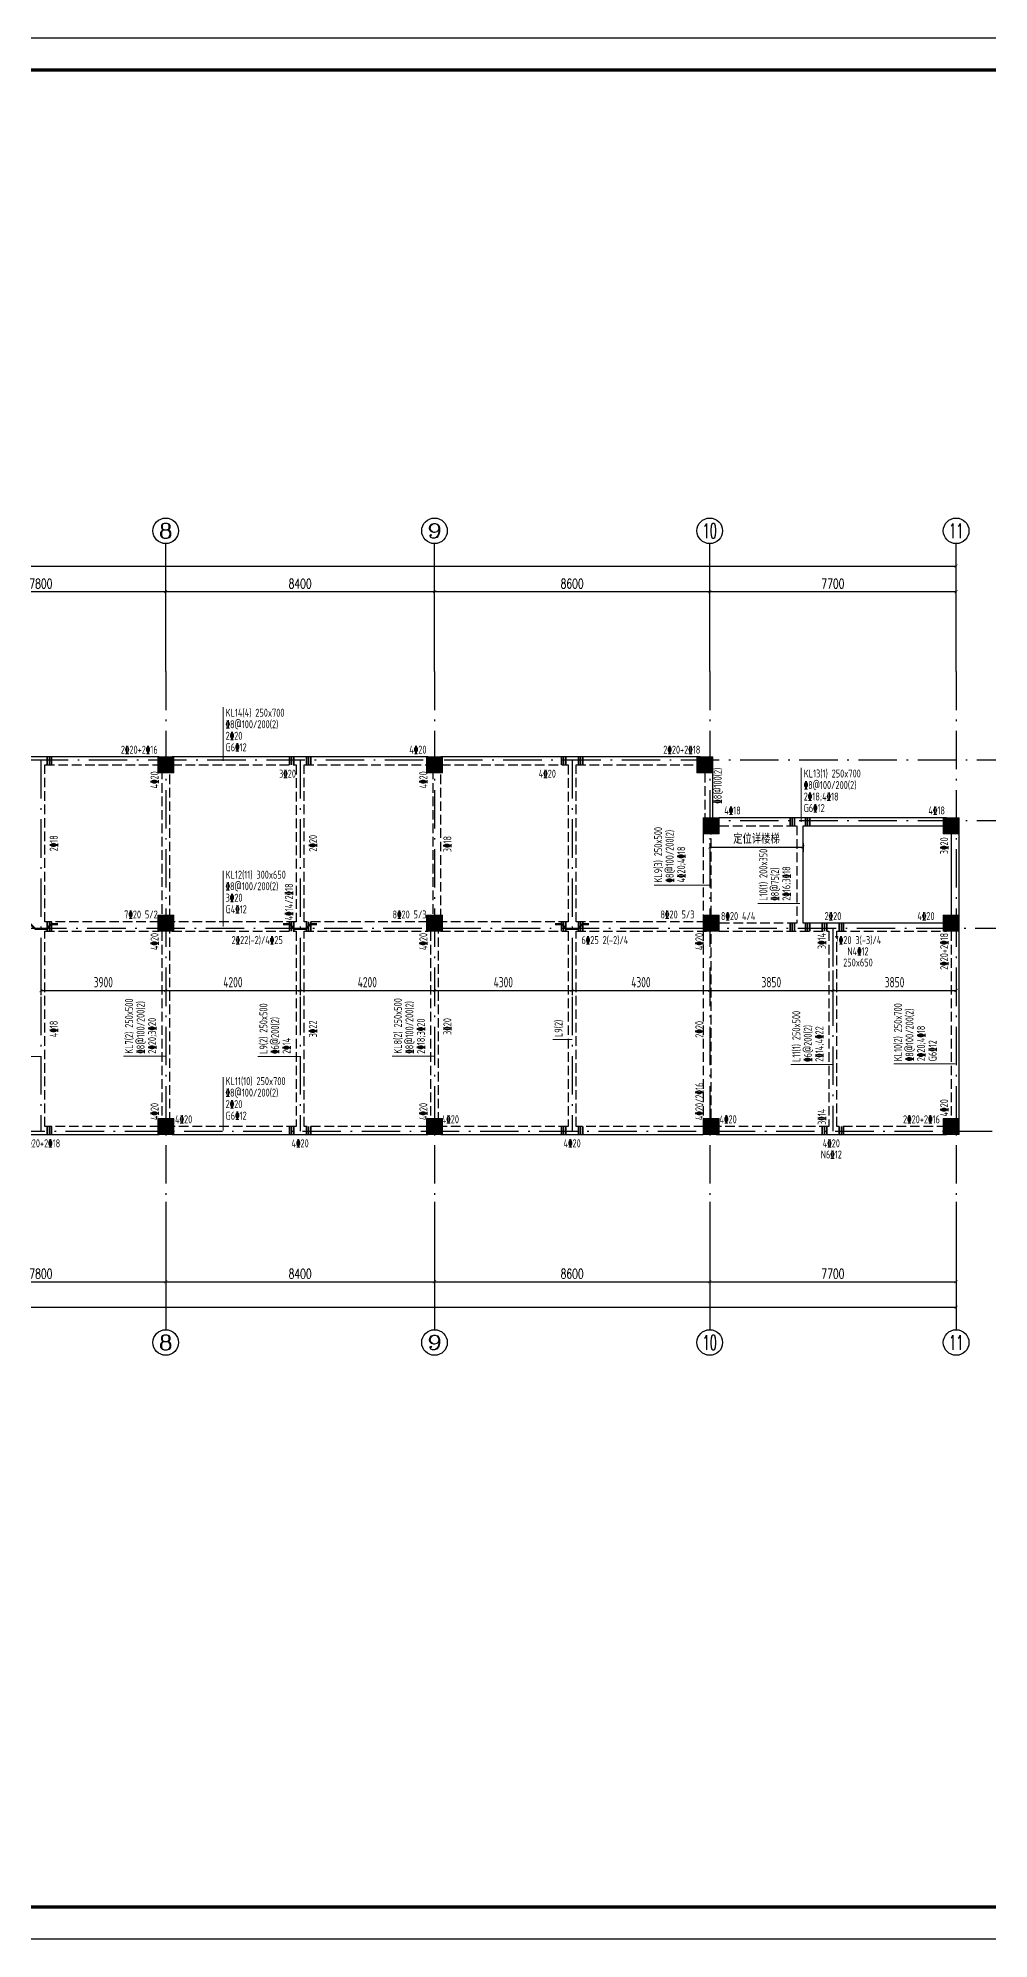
# Model space of a CAD drawing. Extents: x 169490 to 7584583, y -2399407 to 1374371.
# Drawn here: x 779630 to 809346, y 635804 to 695204 of the extents above; entities that cross this region are included whole.
import ezdxf
from ezdxf.enums import TextEntityAlignment as Align

# ---------------------------------------------------------------- set-up
doc = ezdxf.new("R2010")
doc.units = 0
doc.header["$LTSCALE"] = 100
doc.linetypes.add('D3轴线点划线', pattern=[18.5, 12, -3, 0.5, -3])
doc.linetypes.add('H3普通虚线', pattern=[4.2, 3, -1.2])
doc.layers.get('0').update_dxf_attribs({"linetype": 'CONTINUOUS'})
doc.layers.get('DEFPOINTS').update_dxf_attribs({"linetype": 'CONTINUOUS'})
for name, color, linetype in [('AXIS', 3, 'CONTINUOUS'), ('AXIS_TEXT', 4, 'CONTINUOUS'), ('C-AXIS(轴号)', 3, 'CONTINUOUS'), ('C-AXIS-T(字)', 7, 'CONTINUOUS'), ('C-DOTE', 8, 'D3轴线点划线'), ('S-BEAM-LINE1', 4, 'CONTINUOUS'), ('S-BEAM-LINE2', 4, 'H3普通虚线'), ('S-COLU-HATCH', 251, 'CONTINUOUS'), ('S-SLAB-DIM', 92, 'CONTINUOUS'), ('图框', 140, 'CONTINUOUS')]:
    doc.layers.add(name, color=color, linetype=linetype)
for name, color, linetype, lineweight in [('S-COLU-LINE1', 6, 'CONTINUOUS', 18), ('梁原位标注', 7, 'CONTINUOUS', 18), ('梁标注引线', 2, 'CONTINUOUS', 18), ('梁附加吊筋', 1, 'CONTINUOUS', 50), ('梁附加箍筋', 1, 'CONTINUOUS', 35)]:
    doc.layers.add(name, color=color, linetype=linetype, lineweight=lineweight)
doc.styles.add('_TCH_AXIS', font='COMPLEX', dxfattribs={"bigfont": 'GBCBIG'})
doc.styles.add('_TCH_DIM_T3', font='SIMPLEX.shx', dxfattribs={"width": 0.705882, "bigfont": 'GBCBIG.shx'})
doc.styles.add('BW_Rein', font='Tssdeng.shx', dxfattribs={"width": 0.7, "bigfont": 'hztxt.shx'})
doc.styles.add('COMPLEX', font='COMPLEX')
doc.styles.add('TSSD_Dimension', font='Tssdeng.shx', dxfattribs={"width": 0.7, "bigfont": 'tssdchn.shx'})
doc.dimstyles.new('_TCH_ARCH&&100', dxfattribs={"dimtxt": 297.5, "dimasz": 100, "dimexe": 250, "dimexo": 300, "dimgap": 100, "dimtad": 1, "dimdec": 0, "dimzin": 0, "dimdsep": 46, "dimtxsty": '_TCH_DIM_T3', "dimblk": 'ARCHTICK', "dimcen": 0.09, "dimclrt": 7, "dimazin": 2, "dimtfac": 1, "dimtdec": 0, "dimtix": 1, "dimtmove": 2, "dimatfit": 3, "dimfxl": 1, "dimtolj": 1, "dimtzin": 0, "dimarcsym": 0})
doc.dimstyles.new('TSSD_100_100$0', dxfattribs={"dimtxt": 320, "dimasz": 100, "dimexe": 150, "dimexo": 150, "dimgap": 100, "dimtad": 1, "dimdec": 0, "dimzin": 0, "dimdsep": 46, "dimtxsty": 'TSSD_Dimension', "dimblk": 'ARCHTICK', "dimcen": 0, "dimclrt": 7, "dimadec": 1, "dimazin": 0, "dimtfac": 1, "dimtdec": 0, "dimtix": 1, "dimtmove": 2, "dimatfit": 3, "dimldrblk": '_TSDBK', "dimfxl": 1, "dimtolj": 1, "dimtzin": 0, "dimarcsym": 0})

# ---------------------------------------------------------------- blocks, each defined once
blk = doc.blocks.new('_ARCHTICK')
at = {"const_width": 0.15}
blk.add_lwpolyline([(-0.5, -0.5), (0.5, 0.5)], dxfattribs=at)
blk = doc.blocks.new('*D1527')
at = {"layer": 'AXIS', "color": 0, "lineweight": -2, "transparency": 16777216}
for p, q in [((736420, 675706), (736420, 678956)), ((808320, 675706), (808320, 678956)), ((736420, 678706), (808320, 678706))]:
    blk.add_line(p, q, dxfattribs=at)
at = {"layer": 'DEFPOINTS', "color": 0, "transparency": 16777216}
for p in [(808320, 678706), (736420, 675406), (808320, 675406)]:
    blk.add_point(p, dxfattribs=at)
at = {"layer": 'AXIS', "color": 0, "lineweight": -2, "transparency": 16777216, "xscale": 100, "yscale": 100, "zscale": 100, "rotation": 180}
blk.add_blockref('_ARCHTICK', (736420, 678706), dxfattribs=at)
at = {"layer": 'AXIS', "color": 0, "lineweight": -2, "transparency": 16777216, "xscale": 100, "yscale": 100, "zscale": 100}
blk.add_blockref('_ARCHTICK', (808320, 678706), dxfattribs=at)
at = {"layer": 'AXIS', "color": 7, "transparency": 16777216, "insert": (772370, 678955), "char_height": 297.5, "attachment_point": 5, "style": '_TCH_DIM_T3'}
blk.add_mtext('\\A1;71900', dxfattribs=at)
blk = doc.blocks.new('*D1535')
at = {"layer": 'AXIS', "color": 0, "lineweight": -2, "transparency": 16777216}
for p, q in [((775820, 675706), (775820, 678156)), ((775820, 677906), (783620, 677906)), ((783620, 675706), (783620, 678156))]:
    blk.add_line(p, q, dxfattribs=at)
at = {"layer": 'DEFPOINTS', "color": 0, "transparency": 16777216}
for p in [(783620, 677906), (775820, 675406), (783620, 675406)]:
    blk.add_point(p, dxfattribs=at)
at = {"layer": 'AXIS', "color": 0, "lineweight": -2, "transparency": 16777216, "xscale": 100, "yscale": 100, "zscale": 100, "rotation": 180}
blk.add_blockref('_ARCHTICK', (775820, 677906), dxfattribs=at)
at = {"layer": 'AXIS', "color": 0, "lineweight": -2, "transparency": 16777216, "xscale": 100, "yscale": 100, "zscale": 100}
blk.add_blockref('_ARCHTICK', (783620, 677906), dxfattribs=at)
at = {"layer": 'AXIS', "color": 7, "transparency": 16777216, "insert": (779720, 678155), "char_height": 297.5, "attachment_point": 5, "style": '_TCH_DIM_T3'}
blk.add_mtext('\\A1;7800', dxfattribs=at)
blk = doc.blocks.new('*D1536')
at = {"layer": 'AXIS', "color": 0, "lineweight": -2, "transparency": 16777216}
for p, q in [((783620, 675706), (783620, 678156)), ((783620, 677906), (792020, 677906)), ((792020, 675706), (792020, 678156))]:
    blk.add_line(p, q, dxfattribs=at)
at = {"layer": 'DEFPOINTS', "color": 0, "transparency": 16777216}
for p in [(792020, 677906), (783620, 675406), (792020, 675406)]:
    blk.add_point(p, dxfattribs=at)
at = {"layer": 'AXIS', "color": 0, "lineweight": -2, "transparency": 16777216, "xscale": 100, "yscale": 100, "zscale": 100, "rotation": 180}
blk.add_blockref('_ARCHTICK', (783620, 677906), dxfattribs=at)
at = {"layer": 'AXIS', "color": 0, "lineweight": -2, "transparency": 16777216, "xscale": 100, "yscale": 100, "zscale": 100}
blk.add_blockref('_ARCHTICK', (792020, 677906), dxfattribs=at)
at = {"layer": 'AXIS', "color": 7, "transparency": 16777216, "insert": (787820, 678155), "char_height": 297.5, "attachment_point": 5, "style": '_TCH_DIM_T3'}
blk.add_mtext('\\A1;8400', dxfattribs=at)
blk = doc.blocks.new('*D1537')
at = {"layer": 'AXIS', "color": 0, "lineweight": -2, "transparency": 16777216}
for p, q in [((792020, 675706), (792020, 678156)), ((792020, 677906), (800620, 677906)), ((800620, 675706), (800620, 678156))]:
    blk.add_line(p, q, dxfattribs=at)
at = {"layer": 'DEFPOINTS', "color": 0, "transparency": 16777216}
for p in [(800620, 677906), (792020, 675406), (800620, 675406)]:
    blk.add_point(p, dxfattribs=at)
at = {"layer": 'AXIS', "color": 0, "lineweight": -2, "transparency": 16777216, "xscale": 100, "yscale": 100, "zscale": 100, "rotation": 180}
blk.add_blockref('_ARCHTICK', (792020, 677906), dxfattribs=at)
at = {"layer": 'AXIS', "color": 0, "lineweight": -2, "transparency": 16777216, "xscale": 100, "yscale": 100, "zscale": 100}
blk.add_blockref('_ARCHTICK', (800620, 677906), dxfattribs=at)
at = {"layer": 'AXIS', "color": 7, "transparency": 16777216, "insert": (796320, 678155), "char_height": 297.5, "attachment_point": 5, "style": '_TCH_DIM_T3'}
blk.add_mtext('\\A1;8600', dxfattribs=at)
blk = doc.blocks.new('*D1538')
at = {"layer": 'AXIS', "color": 0, "lineweight": -2, "transparency": 16777216}
for p, q in [((800620, 675706), (800620, 678156)), ((800620, 677906), (808320, 677906)), ((808320, 675706), (808320, 678156))]:
    blk.add_line(p, q, dxfattribs=at)
at = {"layer": 'DEFPOINTS', "color": 0, "transparency": 16777216}
for p in [(808320, 677906), (800620, 675406), (808320, 675406)]:
    blk.add_point(p, dxfattribs=at)
at = {"layer": 'AXIS', "color": 0, "lineweight": -2, "transparency": 16777216, "xscale": 100, "yscale": 100, "zscale": 100, "rotation": 180}
blk.add_blockref('_ARCHTICK', (800620, 677906), dxfattribs=at)
at = {"layer": 'AXIS', "color": 0, "lineweight": -2, "transparency": 16777216, "xscale": 100, "yscale": 100, "zscale": 100}
blk.add_blockref('_ARCHTICK', (808320, 677906), dxfattribs=at)
at = {"layer": 'AXIS', "color": 7, "transparency": 16777216, "insert": (804470, 678155), "char_height": 297.5, "attachment_point": 5, "style": '_TCH_DIM_T3'}
blk.add_mtext('\\A1;7700', dxfattribs=at)
blk = doc.blocks.new('*D1543')
at = {"layer": 'AXIS', "color": 0, "lineweight": -2, "transparency": 16777216}
for p, q in [((736420, 658542), (736420, 655292)), ((808320, 658542), (808320, 655292)), ((736420, 655542), (808320, 655542))]:
    blk.add_line(p, q, dxfattribs=at)
at = {"layer": 'DEFPOINTS', "color": 0, "transparency": 16777216}
for p in [(736420, 658842), (808320, 658842), (808320, 655542)]:
    blk.add_point(p, dxfattribs=at)
at = {"layer": 'AXIS', "color": 0, "lineweight": -2, "transparency": 16777216, "xscale": 100, "yscale": 100, "zscale": 100, "rotation": 180}
blk.add_blockref('_ARCHTICK', (736420, 655542), dxfattribs=at)
at = {"layer": 'AXIS', "color": 0, "lineweight": -2, "transparency": 16777216, "xscale": 100, "yscale": 100, "zscale": 100}
blk.add_blockref('_ARCHTICK', (808320, 655542), dxfattribs=at)
at = {"layer": 'AXIS', "color": 7, "transparency": 16777216, "insert": (772370, 655791), "char_height": 297.5, "attachment_point": 5, "style": '_TCH_DIM_T3'}
blk.add_mtext('\\A1;71900', dxfattribs=at)
blk = doc.blocks.new('*D1550')
at = {"layer": 'AXIS', "color": 0, "lineweight": -2, "transparency": 16777216}
for p, q in [((775820, 658542), (775820, 656092)), ((783620, 658542), (783620, 656092)), ((775820, 656342), (783620, 656342))]:
    blk.add_line(p, q, dxfattribs=at)
at = {"layer": 'DEFPOINTS', "color": 0, "transparency": 16777216}
for p in [(775820, 658842), (783620, 658842), (783620, 656342)]:
    blk.add_point(p, dxfattribs=at)
at = {"layer": 'AXIS', "color": 0, "lineweight": -2, "transparency": 16777216, "xscale": 100, "yscale": 100, "zscale": 100, "rotation": 180}
blk.add_blockref('_ARCHTICK', (775820, 656342), dxfattribs=at)
at = {"layer": 'AXIS', "color": 0, "lineweight": -2, "transparency": 16777216, "xscale": 100, "yscale": 100, "zscale": 100}
blk.add_blockref('_ARCHTICK', (783620, 656342), dxfattribs=at)
at = {"layer": 'AXIS', "color": 7, "transparency": 16777216, "insert": (779720, 656591), "char_height": 297.5, "attachment_point": 5, "style": '_TCH_DIM_T3'}
blk.add_mtext('\\A1;7800', dxfattribs=at)
blk = doc.blocks.new('*D1551')
at = {"layer": 'AXIS', "color": 0, "lineweight": -2, "transparency": 16777216}
for p, q in [((783620, 658542), (783620, 656092)), ((792020, 658542), (792020, 656092)), ((783620, 656342), (792020, 656342))]:
    blk.add_line(p, q, dxfattribs=at)
at = {"layer": 'DEFPOINTS', "color": 0, "transparency": 16777216}
for p in [(783620, 658842), (792020, 658842), (792020, 656342)]:
    blk.add_point(p, dxfattribs=at)
at = {"layer": 'AXIS', "color": 0, "lineweight": -2, "transparency": 16777216, "xscale": 100, "yscale": 100, "zscale": 100, "rotation": 180}
blk.add_blockref('_ARCHTICK', (783620, 656342), dxfattribs=at)
at = {"layer": 'AXIS', "color": 0, "lineweight": -2, "transparency": 16777216, "xscale": 100, "yscale": 100, "zscale": 100}
blk.add_blockref('_ARCHTICK', (792020, 656342), dxfattribs=at)
at = {"layer": 'AXIS', "color": 7, "transparency": 16777216, "insert": (787820, 656591), "char_height": 297.5, "attachment_point": 5, "style": '_TCH_DIM_T3'}
blk.add_mtext('\\A1;8400', dxfattribs=at)
blk = doc.blocks.new('*D1552')
at = {"layer": 'AXIS', "color": 0, "lineweight": -2, "transparency": 16777216}
for p, q in [((792020, 658542), (792020, 656092)), ((800620, 658542), (800620, 656092)), ((792020, 656342), (800620, 656342))]:
    blk.add_line(p, q, dxfattribs=at)
at = {"layer": 'DEFPOINTS', "color": 0, "transparency": 16777216}
for p in [(792020, 658842), (800620, 658842), (800620, 656342)]:
    blk.add_point(p, dxfattribs=at)
at = {"layer": 'AXIS', "color": 0, "lineweight": -2, "transparency": 16777216, "xscale": 100, "yscale": 100, "zscale": 100, "rotation": 180}
blk.add_blockref('_ARCHTICK', (792020, 656342), dxfattribs=at)
at = {"layer": 'AXIS', "color": 0, "lineweight": -2, "transparency": 16777216, "xscale": 100, "yscale": 100, "zscale": 100}
blk.add_blockref('_ARCHTICK', (800620, 656342), dxfattribs=at)
at = {"layer": 'AXIS', "color": 7, "transparency": 16777216, "insert": (796320, 656591), "char_height": 297.5, "attachment_point": 5, "style": '_TCH_DIM_T3'}
blk.add_mtext('\\A1;8600', dxfattribs=at)
blk = doc.blocks.new('*D1553')
at = {"layer": 'AXIS', "color": 0, "lineweight": -2, "transparency": 16777216}
for p, q in [((800620, 658542), (800620, 656092)), ((808320, 658542), (808320, 656092)), ((800620, 656342), (808320, 656342))]:
    blk.add_line(p, q, dxfattribs=at)
at = {"layer": 'DEFPOINTS', "color": 0, "transparency": 16777216}
for p in [(800620, 658842), (808320, 658842), (808320, 656342)]:
    blk.add_point(p, dxfattribs=at)
at = {"layer": 'AXIS', "color": 0, "lineweight": -2, "transparency": 16777216, "xscale": 100, "yscale": 100, "zscale": 100, "rotation": 180}
blk.add_blockref('_ARCHTICK', (800620, 656342), dxfattribs=at)
at = {"layer": 'AXIS', "color": 0, "lineweight": -2, "transparency": 16777216, "xscale": 100, "yscale": 100, "zscale": 100}
blk.add_blockref('_ARCHTICK', (808320, 656342), dxfattribs=at)
at = {"layer": 'AXIS', "color": 7, "transparency": 16777216, "insert": (804470, 656591), "char_height": 297.5, "attachment_point": 5, "style": '_TCH_DIM_T3'}
blk.add_mtext('\\A1;7700', dxfattribs=at)
blk = doc.blocks.new('_AXISO')
blk.add_circle((0, 0), 0.5)
at = {"layer": 'AXIS_TEXT', "style": 'COMPLEX', "width": 1.041667}
blk.add_attdef('A', text='', height=0.56, dxfattribs=at).set_placement((-0.25, -0.28), (0.25, -0.28), align=Align.FIT)
blk = doc.blocks.new('*D75')
at = {"layer": 'DEFPOINTS', "color": 0, "ltscale": 10, "transparency": 16777216}
for p in [(804470, 666219), (808320, 666219), (808320, 665441)]:
    blk.add_point(p, dxfattribs=at)
at = {"layer": 'S-SLAB-DIM', "color": 0, "lineweight": -2, "ltscale": 10, "transparency": 16777216}
for p, q in [((804470, 666069), (804470, 665291)), ((808320, 666069), (808320, 665291)), ((804470, 665441), (808320, 665441))]:
    blk.add_line(p, q, dxfattribs=at)
at = {"layer": 'S-SLAB-DIM', "color": 0, "lineweight": -2, "ltscale": 10, "transparency": 16777216, "xscale": 100, "yscale": 100, "zscale": 100, "rotation": 180}
blk.add_blockref('_ARCHTICK', (804470, 665441), dxfattribs=at)
at = {"layer": 'S-SLAB-DIM', "color": 0, "lineweight": -2, "ltscale": 10, "transparency": 16777216, "xscale": 100, "yscale": 100, "zscale": 100}
blk.add_blockref('_ARCHTICK', (808320, 665441), dxfattribs=at)
at = {"layer": 'S-SLAB-DIM', "color": 7, "ltscale": 10, "transparency": 16777216, "insert": (806395, 665701), "char_height": 320, "attachment_point": 5, "style": 'TSSD_Dimension'}
blk.add_mtext('\\A1;3850', dxfattribs=at)
blk = doc.blocks.new('_TSDBK')
blk.add_line((-1, 0), (0, 0))
at = {"const_width": 0.5}
blk.add_lwpolyline([(-0.7, -0.7), (0.7, 0.7)], dxfattribs=at)
blk = doc.blocks.new('*D76')
at = {"layer": 'DEFPOINTS', "color": 0, "ltscale": 10, "transparency": 16777216}
for p in [(800620, 666219), (804470, 666219), (804470, 665441)]:
    blk.add_point(p, dxfattribs=at)
at = {"layer": 'S-SLAB-DIM', "color": 0, "lineweight": -2, "ltscale": 10, "transparency": 16777216}
for p, q in [((800620, 666069), (800620, 665291)), ((804470, 666069), (804470, 665291)), ((800620, 665441), (804470, 665441))]:
    blk.add_line(p, q, dxfattribs=at)
at = {"layer": 'S-SLAB-DIM', "color": 0, "lineweight": -2, "ltscale": 10, "transparency": 16777216, "xscale": 100, "yscale": 100, "zscale": 100, "rotation": 180}
blk.add_blockref('_ARCHTICK', (800620, 665441), dxfattribs=at)
at = {"layer": 'S-SLAB-DIM', "color": 0, "lineweight": -2, "ltscale": 10, "transparency": 16777216, "xscale": 100, "yscale": 100, "zscale": 100}
blk.add_blockref('_ARCHTICK', (804470, 665441), dxfattribs=at)
at = {"layer": 'S-SLAB-DIM', "color": 7, "ltscale": 10, "transparency": 16777216, "insert": (802545, 665701), "char_height": 320, "attachment_point": 5, "style": 'TSSD_Dimension'}
blk.add_mtext('\\A1;3850', dxfattribs=at)
blk = doc.blocks.new('*D77')
at = {"layer": 'DEFPOINTS', "color": 0, "ltscale": 10, "transparency": 16777216}
for p in [(796320, 666219), (800620, 666219), (800620, 665441)]:
    blk.add_point(p, dxfattribs=at)
at = {"layer": 'S-SLAB-DIM', "color": 0, "lineweight": -2, "ltscale": 10, "transparency": 16777216}
for p, q in [((796320, 666069), (796320, 665291)), ((800620, 666069), (800620, 665291)), ((796320, 665441), (800620, 665441))]:
    blk.add_line(p, q, dxfattribs=at)
at = {"layer": 'S-SLAB-DIM', "color": 0, "lineweight": -2, "ltscale": 10, "transparency": 16777216, "xscale": 100, "yscale": 100, "zscale": 100, "rotation": 180}
blk.add_blockref('_ARCHTICK', (796320, 665441), dxfattribs=at)
at = {"layer": 'S-SLAB-DIM', "color": 0, "lineweight": -2, "ltscale": 10, "transparency": 16777216, "xscale": 100, "yscale": 100, "zscale": 100}
blk.add_blockref('_ARCHTICK', (800620, 665441), dxfattribs=at)
at = {"layer": 'S-SLAB-DIM', "color": 7, "ltscale": 10, "transparency": 16777216, "insert": (798470, 665701), "char_height": 320, "attachment_point": 5, "style": 'TSSD_Dimension'}
blk.add_mtext('\\A1;4300', dxfattribs=at)
blk = doc.blocks.new('*D78')
at = {"layer": 'DEFPOINTS', "color": 0, "ltscale": 10, "transparency": 16777216}
for p in [(792020, 666219), (796320, 666219), (796320, 665441)]:
    blk.add_point(p, dxfattribs=at)
at = {"layer": 'S-SLAB-DIM', "color": 0, "lineweight": -2, "ltscale": 10, "transparency": 16777216}
for p, q in [((792020, 666069), (792020, 665291)), ((796320, 666069), (796320, 665291)), ((792020, 665441), (796320, 665441))]:
    blk.add_line(p, q, dxfattribs=at)
at = {"layer": 'S-SLAB-DIM', "color": 0, "lineweight": -2, "ltscale": 10, "transparency": 16777216, "xscale": 100, "yscale": 100, "zscale": 100, "rotation": 180}
blk.add_blockref('_ARCHTICK', (792020, 665441), dxfattribs=at)
at = {"layer": 'S-SLAB-DIM', "color": 0, "lineweight": -2, "ltscale": 10, "transparency": 16777216, "xscale": 100, "yscale": 100, "zscale": 100}
blk.add_blockref('_ARCHTICK', (796320, 665441), dxfattribs=at)
at = {"layer": 'S-SLAB-DIM', "color": 7, "ltscale": 10, "transparency": 16777216, "insert": (794170, 665701), "char_height": 320, "attachment_point": 5, "style": 'TSSD_Dimension'}
blk.add_mtext('\\A1;4300', dxfattribs=at)
blk = doc.blocks.new('*D79')
at = {"layer": 'DEFPOINTS', "color": 0, "ltscale": 10, "transparency": 16777216}
for p in [(787820, 666219), (792020, 666219), (792020, 665441)]:
    blk.add_point(p, dxfattribs=at)
at = {"layer": 'S-SLAB-DIM', "color": 0, "lineweight": -2, "ltscale": 10, "transparency": 16777216}
for p, q in [((787820, 666069), (787820, 665291)), ((792020, 666069), (792020, 665291)), ((787820, 665441), (792020, 665441))]:
    blk.add_line(p, q, dxfattribs=at)
at = {"layer": 'S-SLAB-DIM', "color": 0, "lineweight": -2, "ltscale": 10, "transparency": 16777216, "xscale": 100, "yscale": 100, "zscale": 100, "rotation": 180}
blk.add_blockref('_ARCHTICK', (787820, 665441), dxfattribs=at)
at = {"layer": 'S-SLAB-DIM', "color": 0, "lineweight": -2, "ltscale": 10, "transparency": 16777216, "xscale": 100, "yscale": 100, "zscale": 100}
blk.add_blockref('_ARCHTICK', (792020, 665441), dxfattribs=at)
at = {"layer": 'S-SLAB-DIM', "color": 7, "ltscale": 10, "transparency": 16777216, "insert": (789920, 665701), "char_height": 320, "attachment_point": 5, "style": 'TSSD_Dimension'}
blk.add_mtext('\\A1;4200', dxfattribs=at)
blk = doc.blocks.new('*D80')
at = {"layer": 'DEFPOINTS', "color": 0, "ltscale": 10, "transparency": 16777216}
for p in [(783620, 666219), (787820, 666219), (787820, 665441)]:
    blk.add_point(p, dxfattribs=at)
at = {"layer": 'S-SLAB-DIM', "color": 0, "lineweight": -2, "ltscale": 10, "transparency": 16777216}
for p, q in [((783620, 666069), (783620, 665291)), ((787820, 666069), (787820, 665291)), ((783620, 665441), (787820, 665441))]:
    blk.add_line(p, q, dxfattribs=at)
at = {"layer": 'S-SLAB-DIM', "color": 0, "lineweight": -2, "ltscale": 10, "transparency": 16777216, "xscale": 100, "yscale": 100, "zscale": 100, "rotation": 180}
blk.add_blockref('_ARCHTICK', (783620, 665441), dxfattribs=at)
at = {"layer": 'S-SLAB-DIM', "color": 0, "lineweight": -2, "ltscale": 10, "transparency": 16777216, "xscale": 100, "yscale": 100, "zscale": 100}
blk.add_blockref('_ARCHTICK', (787820, 665441), dxfattribs=at)
at = {"layer": 'S-SLAB-DIM', "color": 7, "ltscale": 10, "transparency": 16777216, "insert": (785720, 665701), "char_height": 320, "attachment_point": 5, "style": 'TSSD_Dimension'}
blk.add_mtext('\\A1;4200', dxfattribs=at)
blk = doc.blocks.new('*D81')
at = {"layer": 'DEFPOINTS', "color": 0, "ltscale": 10, "transparency": 16777216}
for p in [(779720, 666219), (783620, 666219), (783620, 665441)]:
    blk.add_point(p, dxfattribs=at)
at = {"layer": 'S-SLAB-DIM', "color": 0, "lineweight": -2, "ltscale": 10, "transparency": 16777216}
for p, q in [((779720, 666069), (779720, 665291)), ((783620, 666069), (783620, 665291)), ((779720, 665441), (783620, 665441))]:
    blk.add_line(p, q, dxfattribs=at)
at = {"layer": 'S-SLAB-DIM', "color": 0, "lineweight": -2, "ltscale": 10, "transparency": 16777216, "xscale": 100, "yscale": 100, "zscale": 100, "rotation": 180}
blk.add_blockref('_ARCHTICK', (779720, 665441), dxfattribs=at)
at = {"layer": 'S-SLAB-DIM', "color": 0, "lineweight": -2, "ltscale": 10, "transparency": 16777216, "xscale": 100, "yscale": 100, "zscale": 100}
blk.add_blockref('_ARCHTICK', (783620, 665441), dxfattribs=at)
at = {"layer": 'S-SLAB-DIM', "color": 7, "ltscale": 10, "transparency": 16777216, "insert": (781670, 665701), "char_height": 320, "attachment_point": 5, "style": 'TSSD_Dimension'}
blk.add_mtext('\\A1;3900', dxfattribs=at)
blk = doc.blocks.new('*D82')
at = {"layer": 'DEFPOINTS', "color": 0, "ltscale": 10, "transparency": 16777216}
for p in [(800620, 670198), (803540, 670198), (803540, 669924)]:
    blk.add_point(p, dxfattribs=at)
at = {"layer": 'S-SLAB-DIM', "color": 0, "lineweight": -2, "ltscale": 10, "transparency": 16777216}
for p, q in [((800620, 670048), (800620, 669774)), ((803540, 670048), (803540, 669774)), ((800620, 669924), (803540, 669924))]:
    blk.add_line(p, q, dxfattribs=at)
at = {"layer": 'S-SLAB-DIM', "color": 0, "lineweight": -2, "ltscale": 10, "transparency": 16777216, "xscale": 100, "yscale": 100, "zscale": 100, "rotation": 180}
blk.add_blockref('_ARCHTICK', (800620, 669924), dxfattribs=at)
at = {"layer": 'S-SLAB-DIM', "color": 0, "lineweight": -2, "ltscale": 10, "transparency": 16777216, "xscale": 100, "yscale": 100, "zscale": 100}
blk.add_blockref('_ARCHTICK', (803540, 669924), dxfattribs=at)
at = {"layer": 'S-SLAB-DIM', "color": 7, "ltscale": 10, "transparency": 16777216, "insert": (802080, 670184), "char_height": 320, "attachment_point": 5, "style": 'TSSD_Dimension'}
blk.add_mtext('\\A1;定位详楼梯', dxfattribs=at)

msp = doc.modelspace()

# ---------------------------------------------------------------- hatches: boundary and pattern name
at = {"layer": 'S-COLU-HATCH', "ltscale": 10}
h = msp.add_hatch(color=256, dxfattribs=at)
h.dxf.hatch_style = 1
h.paths.add_polyline_path([(783369.7, 672741.7), (783869.7, 672741.7), (783869.7, 672241.7), (783369.7, 672241.7)])
h = msp.add_hatch(color=256, dxfattribs=at)
h.dxf.hatch_style = 1
h.paths.add_polyline_path([(791769.7, 672741.7), (792269.7, 672741.7), (792269.7, 672241.7), (791769.7, 672241.7)])
h = msp.add_hatch(color=256, dxfattribs=at)
h.dxf.hatch_style = 1
h.paths.add_polyline_path([(800219.7, 672741.7), (800719.7, 672741.7), (800719.7, 672241.7), (800219.7, 672241.7)])
h = msp.add_hatch(color=256, dxfattribs=at)
h.dxf.hatch_style = 1
h.paths.add_polyline_path([(800419.7, 670841.7), (800919.7, 670841.7), (800919.7, 670341.7), (800419.7, 670341.7)])
h = msp.add_hatch(color=256, dxfattribs=at)
h.dxf.hatch_style = 1
h.paths.add_polyline_path([(807919.7, 670841.7), (808419.7, 670841.7), (808419.7, 670341.7), (807919.7, 670341.7)])
h = msp.add_hatch(color=256, dxfattribs=at)
h.dxf.hatch_style = 1
h.paths.add_polyline_path([(783369.7, 667791.7), (783869.7, 667791.7), (783869.7, 667291.7), (783369.7, 667291.7)])
h = msp.add_hatch(color=256, dxfattribs=at)
h.dxf.hatch_style = 1
h.paths.add_polyline_path([(791769.7, 667791.7), (792269.7, 667791.7), (792269.7, 667291.7), (791769.7, 667291.7)])
h = msp.add_hatch(color=256, dxfattribs=at)
h.dxf.hatch_style = 1
h.paths.add_polyline_path([(800419.7, 667791.7), (800919.7, 667791.7), (800919.7, 667291.7), (800419.7, 667291.7)])
h = msp.add_hatch(color=256, dxfattribs=at)
h.dxf.hatch_style = 1
h.paths.add_polyline_path([(807919.7, 667791.7), (808419.7, 667791.7), (808419.7, 667291.7), (807919.7, 667291.7)])
h = msp.add_hatch(color=256, dxfattribs=at)
h.dxf.hatch_style = 1
h.paths.add_polyline_path([(783369.7, 661441.7), (783869.7, 661441.7), (783869.7, 660941.7), (783369.7, 660941.7)])
h = msp.add_hatch(color=256, dxfattribs=at)
h.dxf.hatch_style = 1
h.paths.add_polyline_path([(791769.7, 661441.7), (792269.7, 661441.7), (792269.7, 660941.7), (791769.7, 660941.7)])
h = msp.add_hatch(color=256, dxfattribs=at)
h.dxf.hatch_style = 1
h.paths.add_polyline_path([(800419.7, 661441.7), (800919.7, 661441.7), (800919.7, 660941.7), (800419.7, 660941.7)])
h = msp.add_hatch(color=256, dxfattribs=at)
h.dxf.hatch_style = 1
h.paths.add_polyline_path([(807919.7, 661441.7), (808419.7, 661441.7), (808419.7, 660941.7), (807919.7, 660941.7)])

# ---------------------------------------------------------------- linework, layer by layer
at = {"ltscale": 10}
msp.add_lwpolyline([(819306.7, 694204.3), (724701.8, 694204.3), (724701.8, 636804.3), (819306.7, 636804.3)], close=True, dxfattribs=at)
at = {"layer": 'C-AXIS(轴号)'}
for p, q in [((783619.7, 675405.9), (783619.7, 679405.9)), ((792019.7, 675405.9), (792019.7, 679405.9)), ((800619.7, 675405.9), (800619.7, 679405.9)), ((808319.7, 675405.9), (808319.7, 679405.9)), ((783619.7, 658841.9), (783619.7, 654841.9)), ((792019.7, 658841.9), (792019.7, 654841.9)), ((800619.7, 658841.9), (800619.7, 654841.9)), ((808319.7, 658841.9), (808319.7, 654841.9))]:
    msp.add_line(p, q, dxfattribs=at)
at = {"layer": 'C-DOTE'}
for p, q in [((783619.7, 675405.9), (783619.7, 658841.9)), ((792019.7, 675405.9), (792019.7, 658841.9)), ((800619.7, 675405.9), (800619.7, 658841.9)), ((808319.7, 675405.9), (808319.7, 658841.9)), ((812019.7, 672641.7), (770419.7, 672641.7)), ((779719.7, 672641.7), (779719.7, 661041.7)), ((787819.7, 672641.7), (787819.7, 661041.7)), ((796319.7, 672641.7), (796319.7, 661041.7)), ((812019.7, 670741.7), (800619.7, 670741.7)), ((753419.7, 667391.7), (812019.7, 667391.7)), ((804469.7, 667391.7), (804469.7, 661041.7)), ((734243.4, 661041.7), (812019.7, 661041.7))]:
    msp.add_line(p, q, dxfattribs=at)
at = {"layer": 'S-BEAM-LINE1'}
for p, q in [((779719.7, 672741.7), (776069.7, 672741.7)), ((783419.7, 672741.7), (779719.7, 672741.7)), ((787819.7, 672741.7), (783819.7, 672741.7)), ((791819.7, 672741.7), (787819.7, 672741.7)), ((796319.7, 672741.7), (792219.7, 672741.7)), ((800319.7, 672741.7), (796319.7, 672741.7)), ((800719.7, 670841.7), (800719.7, 672341.7)), ((803439.7, 670841.7), (800919.7, 670841.7)), ((808019.7, 670841.7), (803439.7, 670841.7)), ((803539.7, 670591.7), (808019.7, 670591.7)), ((803539.7, 667541.7), (803539.7, 670591.7)), ((808169.7, 670441.7), (808169.7, 667691.7)), ((808419.7, 667691.7), (808419.7, 670441.7)), ((804469.7, 667541.7), (803539.7, 667541.7)), ((808019.7, 667541.7), (804469.7, 667541.7)), ((808419.7, 661341.7), (808419.7, 667291.7)), ((776069.7, 660941.7), (779719.7, 660941.7)), ((779719.7, 660941.7), (783419.7, 660941.7)), ((783819.7, 660941.7), (787819.7, 660941.7)), ((787819.7, 660941.7), (791819.7, 660941.7)), ((792219.7, 660941.7), (796319.7, 660941.7)), ((796319.7, 660941.7), (800419.7, 660941.7)), ((800819.7, 660941.7), (804469.7, 660941.7)), ((804469.7, 660941.7), (808019.7, 660941.7))]:
    msp.add_line(p, q, dxfattribs=at)
at = {"layer": 'S-BEAM-LINE2'}
for p, q in [((779844.7, 672491.7), (783419.7, 672491.7)), ((779844.7, 667591.7), (779844.7, 672491.7)), ((783819.7, 672491.7), (787694.7, 672491.7)), ((787694.7, 672491.7), (787694.7, 667591.7)), ((787944.7, 672491.7), (791819.7, 672491.7)), ((787944.7, 667591.7), (787944.7, 672491.7)), ((792219.7, 672491.7), (796194.7, 672491.7)), ((796194.7, 672491.7), (796194.7, 667591.7)), ((796444.7, 672491.7), (800319.7, 672491.7)), ((796444.7, 667591.7), (796444.7, 672491.7)), ((783494.7, 672341.7), (783494.7, 667691.7)), ((783744.7, 667691.7), (783744.7, 672341.7)), ((791969.7, 672341.7), (791969.7, 667691.7)), ((792219.7, 667691.7), (792219.7, 672341.7)), ((800469.7, 672241.7), (800469.7, 670841.7)), ((800419.7, 670341.7), (800419.7, 667791.7)), ((800669.7, 667791.7), (800669.7, 670341.7)), ((800919.7, 670591.7), (803339.7, 670591.7)), ((803339.7, 670591.7), (803339.7, 667541.7)), ((783419.7, 667591.7), (779844.7, 667591.7)), ((779844.7, 667291.7), (783419.7, 667291.7)), ((779844.7, 661191.7), (779844.7, 667291.7)), ((783494.7, 667291.7), (783494.7, 661341.7)), ((783744.7, 661341.7), (783744.7, 667291.7)), ((787694.7, 667591.7), (783819.7, 667591.7)), ((783819.7, 667291.7), (787694.7, 667291.7)), ((787694.7, 667291.7), (787694.7, 661191.7)), ((791819.7, 667591.7), (787944.7, 667591.7)), ((787944.7, 667291.7), (791819.7, 667291.7)), ((787944.7, 661191.7), (787944.7, 667291.7)), ((791894.7, 667291.7), (791894.7, 661341.7)), ((792144.7, 661341.7), (792144.7, 667291.7)), ((796194.7, 667591.7), (792219.7, 667591.7)), ((792219.7, 667291.7), (796194.7, 667291.7)), ((796194.7, 667291.7), (796194.7, 661191.7)), ((800519.7, 667591.7), (796444.7, 667591.7)), ((796444.7, 667291.7), (800519.7, 667291.7)), ((796444.7, 661191.7), (796444.7, 667291.7)), ((800419.7, 667291.7), (800419.7, 661441.7)), ((800669.7, 661441.7), (800669.7, 667291.7)), ((803339.7, 667541.7), (800919.7, 667541.7)), ((800919.7, 667291.7), (803439.7, 667291.7)), ((803439.7, 667291.7), (804344.7, 667291.7)), ((804344.7, 667291.7), (804344.7, 661191.7)), ((804594.7, 667291.7), (808019.7, 667291.7)), ((804594.7, 661191.7), (804594.7, 667291.7)), ((808169.7, 667291.7), (808169.7, 661341.7)), ((783419.7, 661191.7), (779844.7, 661191.7)), ((787694.7, 661191.7), (783819.7, 661191.7)), ((791819.7, 661191.7), (787944.7, 661191.7)), ((796194.7, 661191.7), (792219.7, 661191.7)), ((800419.7, 661191.7), (796444.7, 661191.7)), ((804344.7, 661191.7), (800819.7, 661191.7)), ((808019.7, 661191.7), (804594.7, 661191.7))]:
    msp.add_line(p, q, dxfattribs=at)
at = {"layer": 'S-COLU-LINE1'}
for points in [[(783369.7, 672741.7), (783869.7, 672741.7), (783869.7, 672241.7), (783369.7, 672241.7)], [(791769.7, 672741.7), (792269.7, 672741.7), (792269.7, 672241.7), (791769.7, 672241.7)], [(800219.7, 672741.7), (800719.7, 672741.7), (800719.7, 672241.7), (800219.7, 672241.7)], [(800419.7, 670841.7), (800919.7, 670841.7), (800919.7, 670341.7), (800419.7, 670341.7)], [(807919.7, 670841.7), (808419.7, 670841.7), (808419.7, 670341.7), (807919.7, 670341.7)], [(783369.7, 667791.7), (783869.7, 667791.7), (783869.7, 667291.7), (783369.7, 667291.7)], [(791769.7, 667791.7), (792269.7, 667791.7), (792269.7, 667291.7), (791769.7, 667291.7)], [(800419.7, 667791.7), (800919.7, 667791.7), (800919.7, 667291.7), (800419.7, 667291.7)], [(807919.7, 667791.7), (808419.7, 667791.7), (808419.7, 667291.7), (807919.7, 667291.7)], [(783369.7, 661441.7), (783869.7, 661441.7), (783869.7, 660941.7), (783369.7, 660941.7)], [(791769.7, 661441.7), (792269.7, 661441.7), (792269.7, 660941.7), (791769.7, 660941.7)], [(800419.7, 661441.7), (800919.7, 661441.7), (800919.7, 660941.7), (800419.7, 660941.7)], [(807919.7, 661441.7), (808419.7, 661441.7), (808419.7, 660941.7), (807919.7, 660941.7)]]:
    msp.add_lwpolyline(points, close=True, dxfattribs=at)
at = {"layer": '图框'}
msp.add_lwpolyline([(722201.8, 635804.3), (827301.8, 635804.3), (827301.8, 695204.3), (722201.8, 695204.3)], close=True, dxfattribs=at)
at = {"layer": '图框', "const_width": 100}
msp.add_lwpolyline([(724701.8, 636804.3), (826301.8, 636804.3), (826301.8, 694204.3), (724701.8, 694204.3)], close=True, dxfattribs=at)
at = {"layer": '梁标注引线'}
for p, q in [((785411.8, 672616.7), (785411.8, 674296.7)), ((803477.4, 670716.7), (803477.4, 672396.7)), ((785411.8, 667441.7), (785411.8, 669185.5)), ((800644.7, 668734.5), (798883.2, 668734.5)), ((803439.7, 668165.3), (802119.7, 668165.3)), ((796319.7, 663905.7), (795719.7, 663905.7)), ((779719.7, 663380.7), (778399.7, 663380.7)), ((783619.7, 663385), (782299.7, 663385)), ((787819.7, 663380.7), (786499.7, 663380.7)), ((792019.7, 663385), (790699.7, 663385)), ((804469.7, 663131.7), (803149.7, 663131.7)), ((808294.7, 663151.5), (806377.6, 663151.5)), ((785411.6, 661066.7), (785411.6, 662735.9))]:
    msp.add_line(p, q, dxfattribs=at)
at = {"layer": '梁附加吊筋', "lineweight": 50}
for points in [[(779194.7, 667516.7), (779394.7, 667516.7), (779544.7, 667366.7), (779894.7, 667366.7), (780044.7, 667516.7), (780244.7, 667516.7)], [(787294.7, 667516.7), (787494.7, 667516.7), (787644.7, 667366.7), (787994.7, 667366.7), (788144.7, 667516.7), (788344.7, 667516.7)], [(795794.7, 667516.7), (795994.7, 667516.7), (796144.7, 667366.7), (796494.7, 667366.7), (796644.7, 667516.7), (796844.7, 667516.7)]]:
    msp.add_lwpolyline(points, dxfattribs=at)
at = {"layer": '梁附加箍筋', "lineweight": 35}
for p, q in [((779914.7, 672491.7), (779914.7, 672741.7)), ((779984.7, 672491.7), (779984.7, 672741.7)), ((780054.7, 672491.7), (780054.7, 672741.7)), ((787484.7, 672491.7), (787484.7, 672741.7)), ((787554.7, 672491.7), (787554.7, 672741.7)), ((787624.7, 672491.7), (787624.7, 672741.7)), ((788014.7, 672491.7), (788014.7, 672741.7)), ((788084.7, 672491.7), (788084.7, 672741.7)), ((788154.7, 672491.7), (788154.7, 672741.7)), ((795984.7, 672491.7), (795984.7, 672741.7)), ((796054.7, 672491.7), (796054.7, 672741.7)), ((796124.7, 672491.7), (796124.7, 672741.7)), ((796514.7, 672491.7), (796514.7, 672741.7)), ((796584.7, 672491.7), (796584.7, 672741.7)), ((796654.7, 672491.7), (796654.7, 672741.7)), ((803129.7, 670591.7), (803129.7, 670841.7)), ((803199.7, 670591.7), (803199.7, 670841.7)), ((803269.7, 670591.7), (803269.7, 670841.7)), ((803609.7, 670591.7), (803609.7, 670841.7)), ((803679.7, 670591.7), (803679.7, 670841.7)), ((803749.7, 670591.7), (803749.7, 670841.7)), ((779914.7, 667291.7), (779914.7, 667591.7)), ((779984.7, 667291.7), (779984.7, 667591.7)), ((780054.7, 667291.7), (780054.7, 667591.7)), ((787484.7, 667291.7), (787484.7, 667591.7)), ((787554.7, 667291.7), (787554.7, 667591.7)), ((787624.7, 667291.7), (787624.7, 667591.7)), ((788014.7, 667291.7), (788014.7, 667591.7)), ((788084.7, 667291.7), (788084.7, 667591.7)), ((788154.7, 667291.7), (788154.7, 667591.7)), ((795984.7, 667291.7), (795984.7, 667591.7)), ((796054.7, 667291.7), (796054.7, 667591.7)), ((796124.7, 667291.7), (796124.7, 667591.7)), ((796514.7, 667291.7), (796514.7, 667591.7)), ((796584.7, 667291.7), (796584.7, 667591.7)), ((796654.7, 667291.7), (796654.7, 667591.7)), ((803129.7, 667291.7), (803129.7, 667541.7)), ((803199.7, 667291.7), (803199.7, 667541.7)), ((803269.7, 667291.7), (803269.7, 667541.7)), ((803609.7, 667291.7), (803609.7, 667541.7)), ((803679.7, 667291.7), (803679.7, 667541.7)), ((803749.7, 667291.7), (803749.7, 667541.7)), ((804134.7, 667291.7), (804134.7, 667541.7)), ((804204.7, 667291.7), (804204.7, 667541.7)), ((804274.7, 667291.7), (804274.7, 667541.7)), ((804664.7, 667291.7), (804664.7, 667541.7)), ((804734.7, 667291.7), (804734.7, 667541.7)), ((804804.7, 667291.7), (804804.7, 667541.7)), ((779914.7, 660941.7), (779914.7, 661191.7)), ((779984.7, 660941.7), (779984.7, 661191.7)), ((780054.7, 660941.7), (780054.7, 661191.7)), ((787484.7, 660941.7), (787484.7, 661191.7)), ((787554.7, 660941.7), (787554.7, 661191.7)), ((787624.7, 660941.7), (787624.7, 661191.7)), ((788014.7, 660941.7), (788014.7, 661191.7)), ((788084.7, 660941.7), (788084.7, 661191.7)), ((788154.7, 660941.7), (788154.7, 661191.7)), ((795984.7, 660941.7), (795984.7, 661191.7)), ((796054.7, 660941.7), (796054.7, 661191.7)), ((796124.7, 660941.7), (796124.7, 661191.7)), ((796514.7, 660941.7), (796514.7, 661191.7)), ((796584.7, 660941.7), (796584.7, 661191.7)), ((796654.7, 660941.7), (796654.7, 661191.7)), ((804134.7, 660941.7), (804134.7, 661191.7)), ((804204.7, 660941.7), (804204.7, 661191.7)), ((804274.7, 660941.7), (804274.7, 661191.7)), ((804664.7, 660941.7), (804664.7, 661191.7)), ((804734.7, 660941.7), (804734.7, 661191.7)), ((804804.7, 660941.7), (804804.7, 661191.7))]:
    msp.add_line(p, q, dxfattribs=at)

# ---------------------------------------------------------------- block references
at = {"layer": 'C-AXIS(轴号)'}
ref = msp.add_blockref('_AXISO', (783619.7, 679805.9), dxfattribs=dict(at, xscale=800, yscale=800, zscale=800))
ref.add_attrib('A', '8', dxfattribs={"layer": 'C-AXIS-T(字)', "height": 452.5, "style": '_TCH_AXIS', "width": 1.5}).set_placement((783393.4, 679579.6), (783846, 679579.6), align=Align.FIT)
ref = msp.add_blockref('_AXISO', (792019.7, 679805.9), dxfattribs=dict(at, xscale=800, yscale=800, zscale=800))
ref.add_attrib('A', '9', dxfattribs={"layer": 'C-AXIS-T(字)', "height": 452.5, "style": '_TCH_AXIS', "width": 1.5}).set_placement((791793.4, 679579.6), (792246, 679579.6), align=Align.FIT)
ref = msp.add_blockref('_AXISO', (800619.7, 679805.9), dxfattribs=dict(at, xscale=800, yscale=800, zscale=800))
ref.add_attrib('A', '10', dxfattribs={"layer": 'C-AXIS-T(字)', "height": 452.55, "style": '_TCH_AXIS', "width": 0.724138}).set_placement((800393.4, 679579.6), (800846, 679579.6), align=Align.FIT)
ref = msp.add_blockref('_AXISO', (808319.7, 679805.9), dxfattribs=dict(at, xscale=800, yscale=800, zscale=800))
ref.add_attrib('A', '11', dxfattribs={"layer": 'C-AXIS-T(字)', "height": 452.55, "style": '_TCH_AXIS', "width": 0.875}).set_placement((808093.4, 679579.6), (808546, 679579.6), align=Align.FIT)
ref = msp.add_blockref('_AXISO', (783619.7, 654441.9), dxfattribs=dict(at, xscale=800, yscale=800, zscale=800))
ref.add_attrib('A', '8', dxfattribs={"layer": 'C-AXIS-T(字)', "height": 452.5, "style": '_TCH_AXIS', "width": 1.5}).set_placement((783393.4, 654215.7), (783846, 654215.7), align=Align.FIT)
ref = msp.add_blockref('_AXISO', (792019.7, 654441.9), dxfattribs=dict(at, xscale=800, yscale=800, zscale=800))
ref.add_attrib('A', '9', dxfattribs={"layer": 'C-AXIS-T(字)', "height": 452.5, "style": '_TCH_AXIS', "width": 1.5}).set_placement((791793.4, 654215.7), (792246, 654215.7), align=Align.FIT)
ref = msp.add_blockref('_AXISO', (800619.7, 654441.9), dxfattribs=dict(at, xscale=800, yscale=800, zscale=800))
ref.add_attrib('A', '10', dxfattribs={"layer": 'C-AXIS-T(字)', "height": 452.55, "style": '_TCH_AXIS', "width": 0.724138}).set_placement((800393.4, 654215.7), (800846, 654215.7), align=Align.FIT)
ref = msp.add_blockref('_AXISO', (808319.7, 654441.9), dxfattribs=dict(at, xscale=800, yscale=800, zscale=800))
ref.add_attrib('A', '11', dxfattribs={"layer": 'C-AXIS-T(字)', "height": 452.55, "style": '_TCH_AXIS', "width": 0.875}).set_placement((808093.4, 654215.7), (808546, 654215.7), align=Align.FIT)

# ---------------------------------------------------------------- texts
at = {"layer": '梁原位标注', "style": 'BW_Rein', "width": 0.65}
for s, p in [('2%%13220+2%%13216', (783369.7, 672841.7)), ('4%%13220', (791769.7, 672841.7)), ('2%%13220+2%%13218', (800325.9, 672841.7)), ('4%%13218', (807969.7, 670941.7)), ('7%%13220 5/2', (783369.7, 667691.7)), ('8%%13220 5/3', (791769.7, 667691.7)), ('8%%13220 5/3', (800142.6, 667691.7)), ('4%%13220', (807646.2, 667641.7))]:
    msp.add_text(s, height=250, dxfattribs=at).set_placement(p, align=Align.RIGHT)
for s, p in [('4%%13220', (783394.7, 672291.7)), ('4%%13220', (791794.7, 672291.7)), ('3%%13220', (808069.7, 670229.1)), ('4%%13214/2%%13218', (787594.7, 668790)), ('4%%13220', (783394.7, 667241.7)), ('4%%13220', (791794.7, 667241.7)), ('4%%13220', (800419.7, 667241.7)), ('3%%13214', (804244.7, 667241.7)), ('2%%13220+2%%13218', (808069.7, 667241.7)), ('2%%13220', (800419.7, 664490.3))]:
    msp.add_text(s, height=250, rotation=90, dxfattribs=at).set_placement(p, align=Align.RIGHT)
for s, p in [('3%%13220', (787161.4, 672091.7)), ('4%%13218', (801072.3, 670941.7)), ('8%%13220 4/4', (800969.7, 667641.7)), ('4%%13220', (783911, 661291.7)), ('4%%13220', (792247.3, 661291.7)), ('4%%13220', (800925.1, 661291.7)), ('2%%13220+2%%13216', (806659.7, 661291.7))]:
    msp.add_text(s, height=250, dxfattribs=at).set_placement(p)
for s, p in [('4%%13220', (795545.3, 672091.7)), ('2%%13220', (804469.7, 667641.7)), ('2%%13222(-2)/4%%13225', (786478.1, 666891.7)), ('6%%13225 2(-2)/4', (797343.2, 666891.7)), ('7%%13220 3(-3)/4', (805252.6, 666891.7)), ('N4%%13212', (805252.6, 666541.7)), ('250x650', (805252.6, 666191.7)), ('2%%13220+2%%13218', (779744.7, 660541.7)), ('4%%13220', (787819.7, 660541.7)), ('4%%13220', (796319.7, 660541.7)), ('4%%13220', (804419.7, 660541.7)), ('N6%%13212', (804419.7, 660191.7))]:
    msp.add_text(s, height=250, dxfattribs=at).set_placement(p, align=Align.CENTER)
for s, p in [('%%1328@100(2)', (800992.4, 671278.5)), ('4%%13220/2%%13216', (800419.7, 661391.7)), ('4%%13220', (783394.7, 661391.7)), ('4%%13220', (791794.7, 661391.7)), ('4%%13220', (808069.7, 661509.4)), ('3%%13214', (804244.7, 661241.7))]:
    msp.add_text(s, height=250, rotation=90, dxfattribs=at).set_placement(p)
for s, p in [('2%%13218', (780244.7, 670041.7)), ('2%%13220', (788344.7, 670041.7)), ('3%%13218', (792544.7, 670016.7)), ('4%%13218', (780244.7, 664241.7)), ('3%%13222', (788344.7, 664241.7)), ('3%%13220', (792544.7, 664316.7))]:
    msp.add_text(s, height=250, rotation=90, dxfattribs=at).set_placement(p, align=Align.CENTER)
at = {"layer": '梁标注引线', "color": 3, "style": 'BW_Rein', "width": 0.65}
for s, p in [('KL14(4) 250x700', (785491.8, 673996.7)), ('KL13(1) 250x700', (803557.4, 672096.7)), ('KL12(11) 300x650', (785491.8, 668935.5)), ('KL11(10) 250x700', (785491.6, 662485.9))]:
    msp.add_text(s, height=250, dxfattribs=at).set_placement(p)
at = {"layer": '梁标注引线', "style": 'BW_Rein', "width": 0.65}
for s, p in [('%%1328@100/200(2)', (785491.8, 673636.7)), ('2%%13220', (785491.8, 673276.7)), ('G6%%13212', (785491.8, 672916.7)), ('%%1328@100/200(2)', (803557.4, 671736.7)), ('2%%13218;4%%13218', (803557.4, 671376.7)), ('G6%%13212', (803557.4, 671016.7)), ('%%1328@100/200(2)', (785491.8, 668575.5)), ('3%%13220', (785491.8, 668215.5)), ('G4%%13212', (785491.8, 667855.5)), ('%%1328@100/200(2)', (785491.6, 662125.9)), ('2%%13220', (785491.6, 661765.9)), ('G6%%13212', (785491.6, 661405.9))]:
    msp.add_text(s, height=250, dxfattribs=at).set_placement(p)
at = {"layer": '梁标注引线', "color": 3, "style": 'BW_Rein', "width": 0.65}
for s, p in [('KL9(3) 250x500', (799133.2, 668814.5)), ('L10(1) 200x350', (802419.7, 668245.3)), ('KL7(2) 250x500', (782599.7, 663465)), ('L9(2) 250x500', (786799.7, 663460.7)), ('KL8(2) 250x500', (790999.7, 663465)), ('KL10(2) 250x700', (806627.6, 663231.5)), ('L9(2)', (796019.7, 663985.7)), ('L11(1) 250x500', (803449.7, 663211.7))]:
    msp.add_text(s, height=250, rotation=90, dxfattribs=at).set_placement(p)
at = {"layer": '梁标注引线', "style": 'BW_Rein', "width": 0.65}
for s, p in [('%%1328@100/200(2)', (799493.2, 668814.5)), ('4%%13220;4%%13218', (799853.2, 668814.5)), ('%%1328@75(2)', (802779.7, 668245.3)), ('2%%13216;3%%13218', (803139.7, 668245.3)), ('%%1328@100/200(2)', (782959.7, 663465)), ('%%1328@100/200(2)', (791359.7, 663465)), ('2%%13220;3%%13220', (783319.7, 663465)), ('%%1326@200(2)', (787159.7, 663460.7)), ('2%%13218;3%%13220', (791719.7, 663465)), ('%%1326@200(2)', (803809.7, 663211.7)), ('2%%13214;4%%13222', (804169.7, 663211.7)), ('%%1328@100/200(2)', (806987.6, 663231.5)), ('2%%13220;4%%13218', (807347.6, 663231.5)), ('2%%13214', (787519.7, 663460.7)), ('G6%%13212', (807707.6, 663231.5))]:
    msp.add_text(s, height=250, rotation=90, dxfattribs=at).set_placement(p)

# ---------------------------------------------------------------- dimensions: what is measured, and where the dimension line sits
at = {"layer": 'AXIS'}
for p1, p2, distance, picture, middle in [((736419.7, 675405.9), (808319.7, 675405.9), 3300, '*D1527', (772369.7, 678954.7)), ((775819.7, 675405.9), (783619.7, 675405.9), 2500, '*D1535', (779719.7, 678154.7)), ((783619.7, 675405.9), (792019.7, 675405.9), 2500, '*D1536', (787819.7, 678154.7)), ((792019.7, 675405.9), (800619.7, 675405.9), 2500, '*D1537', (796319.7, 678154.7)), ((800619.7, 675405.9), (808319.7, 675405.9), 2500, '*D1538', (804469.7, 678154.7)), ((736419.7, 658841.9), (808319.7, 658841.9), -3300, '*D1543', (772369.7, 655790.7)), ((775819.7, 658841.9), (783619.7, 658841.9), -2500, '*D1550', (779719.7, 656590.7)), ((783619.7, 658841.9), (792019.7, 658841.9), -2500, '*D1551', (787819.7, 656590.7)), ((792019.7, 658841.9), (800619.7, 658841.9), -2500, '*D1552', (796319.7, 656590.7)), ((800619.7, 658841.9), (808319.7, 658841.9), -2500, '*D1553', (804469.7, 656590.7))]:
    dim = msp.add_aligned_dim(p1=p1, p2=p2, distance=distance, dimstyle='_TCH_ARCH&&100', dxfattribs=at)
    dim.commit()
    dim.dimension.update_dxf_attribs({"geometry": picture, "text_midpoint": middle})
at = {"layer": 'S-SLAB-DIM', "ltscale": 10}
dim = msp.add_linear_dim(base=(803539.7, 669924.1), p1=(800619.7, 670198.2), p2=(803539.7, 670198.2), text='定位详楼梯', dimstyle='TSSD_100_100$0', dxfattribs=at)
dim.commit()
dim.dimension.update_dxf_attribs({"geometry": '*D82', "text_midpoint": (802079.7, 670184.1)})
for base, p1, p2, picture, middle in [((783619.7, 665440.5), (779719.7, 666219.2), (783619.7, 666219.2), '*D81', (781669.7, 665700.5)), ((787819.7, 665440.5), (783619.7, 666219.2), (787819.7, 666219.2), '*D80', (785719.7, 665700.5)), ((792019.7, 665440.5), (787819.7, 666219.2), (792019.7, 666219.2), '*D79', (789919.7, 665700.5)), ((796319.7, 665440.5), (792019.7, 666219.2), (796319.7, 666219.2), '*D78', (794169.7, 665700.5)), ((800619.7, 665440.5), (796319.7, 666219.2), (800619.7, 666219.2), '*D77', (798469.7, 665700.5)), ((804469.7, 665440.5), (800619.7, 666219.2), (804469.7, 666219.2), '*D76', (802544.7, 665700.5)), ((808319.7, 665440.5), (804469.7, 666219.2), (808319.7, 666219.2), '*D75', (806394.7, 665700.5))]:
    dim = msp.add_linear_dim(base=base, p1=p1, p2=p2, dimstyle='TSSD_100_100$0', dxfattribs=at)
    dim.commit()
    dim.dimension.update_dxf_attribs({"geometry": picture, "text_midpoint": middle})

doc.saveas('drawing.dxf')
